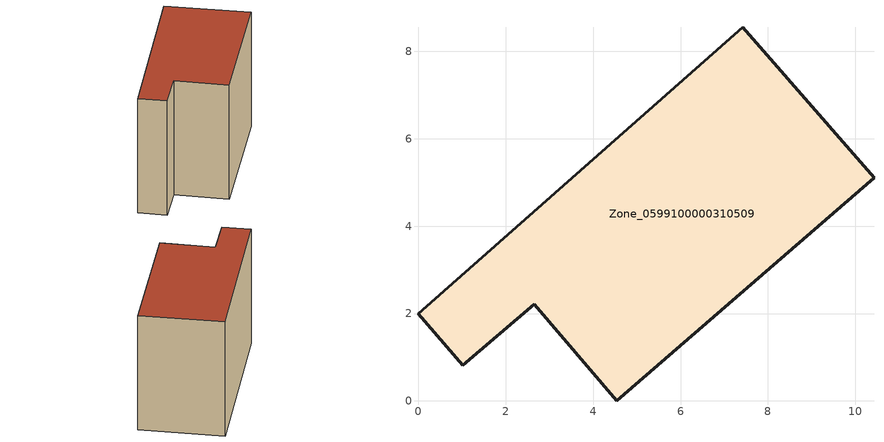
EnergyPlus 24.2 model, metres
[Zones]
Zone_0599100000310509
 floor ground (C_G): 7.42,8.56 10.43,5.11 4.54,0 2.65,2.22 1.02,0.82 0,1.99 z0
 wall outside (C_F): 10.43,5.11 7.42,8.56 0,1.99 1.02,0.82 2.65,2.22 4.54,0 10.43,5.11 z0:6.74
 roof outside (C_R): 7.42,8.56 0,1.99 1.02,0.82 2.65,2.22 4.54,0 10.43,5.11 z6.74
[BUILDING]
Pand.0599100000310509: North Axis=0; Terrain=City; Loads Convergence Tolerance Value=0.04; Temperature Convergence Tolerance Value=0.4; Solar Distribution=FullExterior; Maximum Number of Warmup Days=25; Minimum Number of Warmup Days=1
[Site:Location]
Rotterdam.The.Hague.AP_ZH_NLD Design_Conditions: Latitude=51.96; Longitude=4.45; Time Zone=1; Elevation=-4.5
[SITE:GROUNDTEMPERATURE:BUILDINGSURFACE]
18, 18, 18, 18, 18, 18, 18, 18, 18, 18, 18, 18
[MATERIAL] Thermal Absorptance=0.9; Solar Absorptance=0.7; Visible Absorptance=0.7
Name | Roughness | Thickness | Conductivity | Density | Specific Heat
G.TI.1946 | MediumSmooth | 0.15 | 1 | 540 | 1210
F.TI.1946 | Rough | 0.3 | 0.857143 | 1920 | 840
R.TI.1946 | MediumRough | 0.2 | 0.1 | 1500 | 1000
[CONSTRUCTION]
C_G: G.TI.1946
C_F: F.TI.1946
C_R: R.TI.1946
[ZONE]
Zone_0599100000310509: Type=1; Multiplier=1; Ceiling Height=Autocalculate; Volume=Autocalculate; Floor Area=autocalculate; Part of Total Floor Area=Yes
[ZONEINFILTRATION:DESIGNFLOWRATE]
Infil_Zone_0599100000310509: Zone or ZoneList or Space or SpaceList=Zone_0599100000310509; Schedule=AlwaysOn; Design Flow Rate Calculation Method=Flow/Area; Flow Rate per Floor Area=0.003; Constant Term Coefficient=1; Temperature Term Coefficient=0; Velocity Term Coefficient=0; Velocity Squared Term Coefficient=0
[HVACTEMPLATE:ZONE:IDEALLOADSAIRSYSTEM]
Zone_0599100000310509: Maximum Heating Supply Air Temperature=50; Minimum Cooling Supply Air Temperature=13; Maximum Heating Supply Air Humidity Ratio=0.0156; Minimum Cooling Supply Air Humidity Ratio=0.0077; Heating Limit=NoLimit; Cooling Limit=NoLimit; Dehumidification Control Type=ConstantSensibleHeatRatio; Cooling Sensible Heat Ratio=0.7; Dehumidification Setpoint=60; Humidification Control Type=None; Humidification Setpoint=30; Outdoor Air Method=None; Outdoor Air Flow Rate per Person=0.00944; Outdoor Air Flow Rate per Zone Floor Area=0; Outdoor Air Flow Rate per Zone=0; Demand Controlled Ventilation Type=None; Outdoor Air Economizer Type=NoEconomizer; Heat Recovery Type=None; Sensible Heat Recovery Effectiveness=0.7; Latent Heat Recovery Effectiveness=0.65
[ZONECONTROL:THERMOSTAT]
ThermostatControl_Zone_0599100000310509: Zone or ZoneList=Zone_0599100000310509; Control Type Schedule=DualSetpointControlType; Control 1=Thermostat_Zone_0599100000310509; Temperature Difference Between Cutout And Setpoint=0
[THERMOSTATSETPOINT:DUALSETPOINT]
Thermostat_Zone_0599100000310509: Heating Setpoint Temperature Schedule=HeatingSetpoint_Zone_0599100000310509; Cooling Setpoint Temperature Schedule=CoolingSetpoint_Zone_0599100000310509
[SCHEDULE:COMPACT]
HeatingSetpoint_Zone_0599100000310509: Through: 12/31, For: AllDays, Until: 24:00, 21
CoolingSetpoint_Zone_0599100000310509: Through: 12/31, For: AllDays, Until: 24:00, 24
DualSetpointControlType: Through: 12/31, For: AllDays, Until: 24:00, 4
AlwaysOn: Through: 12/31, For: AllDays, Until: 24:00, 1
